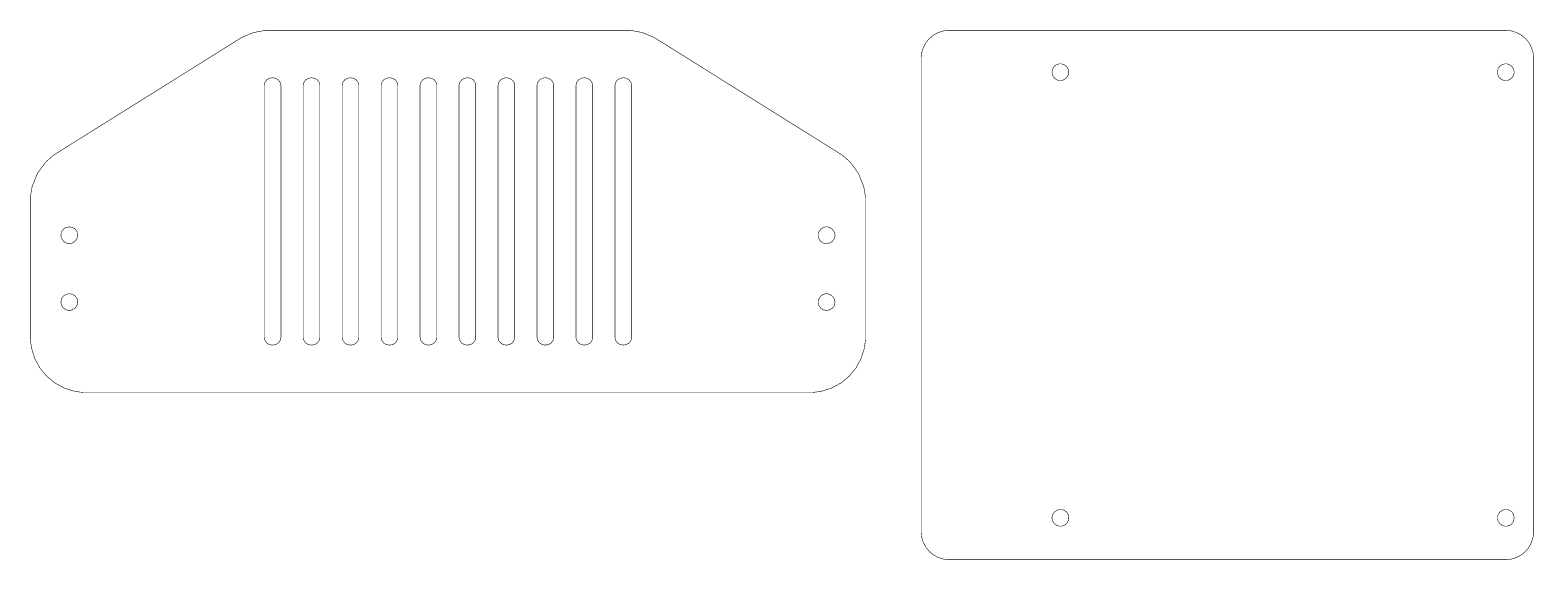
# Model space of a CAD drawing. Extents: x 0.2 to 10.8, y 0.2 to 3.9.
import ezdxf

# ---------------------------------------------------------------- set-up
doc = ezdxf.new("R2010")
doc.units = 0
doc.layers.get('0').update_dxf_attribs({"linetype": 'CONTINUOUS'})

msp = doc.modelspace()

# ---------------------------------------------------------------- linework, layer by layer
at = {"color": 252, "const_width": 0.003937}
for points in [[(6.10238, 2.73958), (6.10238, 2.76443), (6.08963, 2.83892), (6.053, 2.93044), (5.99479, 3.01004), (5.93837, 3.06033), (5.91732, 3.07346), (4.62332, 3.88222), (4.60764, 3.89199), (4.52317, 3.92681), (4.44179, 3.94206), (4.41465, 3.94206), (1.88456, 3.94206), (1.85736, 3.94206), (1.77599, 3.92681), (1.69151, 3.89199), (1.67589, 3.88222), (0.38189, 3.07346), (0.360786, 3.06033), (0.304363, 3.01004), (0.246149, 2.93044), (0.209526, 2.83892), (0.196832, 2.76443), (0.196832, 2.73958), (0.196832, 1.77669), (0.196832, 1.75689), (0.204807, 1.69737), (0.227756, 1.62349), (0.264051, 1.55658), (0.312121, 1.49832), (0.370389, 1.45025), (0.437283, 1.41396), (0.511176, 1.391), (0.570692, 1.38298), (0.590549, 1.38298), (5.70865, 1.38298), (5.72846, 1.38298), (5.78797, 1.391), (5.86187, 1.41396), (5.92876, 1.45025), (5.98703, 1.49832), (6.0351, 1.55658), (6.0714, 1.62349), (6.09435, 1.69737), (6.10238, 1.75689), (6.10238, 1.77669), (6.10238, 2.73958)], [(10.6299, 0.201878), (10.6398, 0.201878), (10.6696, 0.205892), (10.7065, 0.217393), (10.74, 0.235514), (10.7691, 0.259549), (10.7931, 0.288683), (10.8112, 0.322157), (10.8227, 0.359104), (10.8268, 0.388835), (10.8268, 0.398708), (10.8268, 3.74517), (10.8268, 3.7551), (10.8227, 3.78489), (10.8112, 3.82183), (10.7931, 3.85525), (10.7691, 3.88439), (10.74, 3.90847), (10.7065, 3.9266), (10.6696, 3.9381), (10.6398, 3.94206), (10.6299, 3.94206), (6.69293, 3.94206), (6.683, 3.94206), (6.65321, 3.9381), (6.61626, 3.9266), (6.58285, 3.90847), (6.55371, 3.88439), (6.52962, 3.85525), (6.5115, 3.82183), (6.5, 3.78489), (6.49604, 3.7551), (6.49604, 3.74517), (6.49604, 0.398708), (6.49604, 0.388835), (6.5, 0.359104), (6.5115, 0.322157), (6.52962, 0.288683), (6.55371, 0.259549), (6.58285, 0.235514), (6.61626, 0.217393), (6.65321, 0.205892), (6.683, 0.201878), (6.69293, 0.201878), (10.6299, 0.201878)], [(7.48031, 3.58772), (7.486, 3.58772), (7.50325, 3.59239), (7.52203, 3.60504), (7.53472, 3.62381), (7.53939, 3.64106), (7.53939, 3.64675), (7.53939, 3.6525), (7.53472, 3.66976), (7.52203, 3.68853), (7.50325, 3.70122), (7.486, 3.70583), (7.48031, 3.70583), (7.47379, 3.70583), (7.45443, 3.70079), (7.43599, 3.68739), (7.42492, 3.66851), (7.42122, 3.64681), (7.42492, 3.62511), (7.43599, 3.60622), (7.45443, 3.59283), (7.47379, 3.58772), (7.48031, 3.58772)], [(10.6299, 3.58772), (10.6356, 3.58772), (10.6529, 3.59239), (10.6717, 3.60504), (10.6843, 3.62381), (10.689, 3.64106), (10.689, 3.64675), (10.689, 3.6525), (10.6843, 3.66976), (10.6717, 3.68853), (10.6529, 3.70122), (10.6356, 3.70583), (10.6299, 3.70583), (10.6234, 3.70583), (10.6041, 3.70079), (10.5856, 3.68739), (10.5745, 3.66851), (10.5709, 3.64681), (10.5745, 3.62511), (10.5856, 3.60622), (10.6041, 3.59283), (10.6234, 3.58772), (10.6299, 3.58772)], [(1.85038, 3.54833), (1.85038, 3.55485), (1.85542, 3.57422), (1.86882, 3.59267), (1.88769, 3.60374), (1.9094, 3.60742), (1.9311, 3.60374), (1.94997, 3.59267), (1.96338, 3.57422), (1.96847, 3.55485), (1.96847, 3.54833), (1.96847, 1.77669), (1.96847, 1.77024), (1.96338, 1.75088), (1.94997, 1.73242), (1.9311, 1.72136), (1.9094, 1.71767), (1.88769, 1.72136), (1.86882, 1.73242), (1.85542, 1.75088), (1.85038, 1.77024), (1.85038, 1.77669), (1.85038, 3.54833)], [(2.24408, 1.77669), (2.24408, 3.54833), (2.24408, 3.55485), (2.23899, 3.57422), (2.22558, 3.59267), (2.20671, 3.60374), (2.185, 3.60742), (2.16331, 3.60374), (2.14442, 3.59267), (2.13103, 3.57422), (2.12597, 3.55485), (2.12597, 3.54833), (2.12597, 1.77669), (2.12597, 1.77024), (2.13103, 1.75088), (2.14442, 1.73242), (2.16331, 1.72136), (2.185, 1.71767), (2.20671, 1.72136), (2.22558, 1.73242), (2.23899, 1.75088), (2.24408, 1.77024), (2.24408, 1.77669)], [(2.51969, 1.77669), (2.51969, 3.54833), (2.51969, 3.55485), (2.5146, 3.57422), (2.50119, 3.59267), (2.48232, 3.60374), (2.46061, 3.60742), (2.43892, 3.60374), (2.42003, 3.59267), (2.40662, 3.57422), (2.40158, 3.55485), (2.40158, 3.54833), (2.40158, 1.77669), (2.40158, 1.77024), (2.40662, 1.75088), (2.42003, 1.73242), (2.43892, 1.72136), (2.46061, 1.71767), (2.48232, 1.72136), (2.50119, 1.73242), (2.5146, 1.75088), (2.51969, 1.77024), (2.51969, 1.77669)], [(2.79531, 1.77669), (2.79531, 3.54833), (2.79531, 3.55485), (2.79021, 3.57422), (2.77681, 3.59267), (2.75792, 3.60374), (2.73622, 3.60742), (2.71451, 3.60374), (2.69564, 3.59267), (2.68224, 3.57422), (2.67719, 3.55485), (2.67719, 3.54833), (2.67719, 1.77669), (2.67719, 1.77024), (2.68224, 1.75088), (2.69564, 1.73242), (2.71451, 1.72136), (2.73622, 1.71767), (2.75792, 1.72136), (2.77681, 1.73242), (2.79021, 1.75088), (2.79531, 1.77024), (2.79531, 1.77669)], [(3.07086, 1.77669), (3.07086, 3.54833), (3.07086, 3.55485), (3.06575, 3.57422), (3.05236, 3.59267), (3.03347, 3.60374), (3.01178, 3.60742), (2.99007, 3.60374), (2.97119, 3.59267), (2.95779, 3.57422), (2.95275, 3.55485), (2.95275, 3.54833), (2.95275, 1.77669), (2.95275, 1.77024), (2.95779, 1.75088), (2.97119, 1.73242), (2.99007, 1.72136), (3.01178, 1.71767), (3.03347, 1.72136), (3.05236, 1.73242), (3.06575, 1.75088), (3.07086, 1.77024), (3.07086, 1.77669)], [(3.34646, 1.77669), (3.34646, 3.54833), (3.34646, 3.55485), (3.34136, 3.57422), (3.32796, 3.59267), (3.30908, 3.60374), (3.28737, 3.60742), (3.26568, 3.60374), (3.24681, 3.59267), (3.2334, 3.57422), (3.22835, 3.55485), (3.22835, 3.54833), (3.22835, 1.77669), (3.22835, 1.77024), (3.2334, 1.75088), (3.24681, 1.73242), (3.26568, 1.72136), (3.28737, 1.71767), (3.30908, 1.72136), (3.32796, 1.73242), (3.34136, 1.75088), (3.34646, 1.77024), (3.34646, 1.77669)], [(3.62207, 1.77669), (3.62207, 3.54833), (3.62207, 3.55485), (3.61697, 3.57422), (3.60357, 3.59267), (3.58469, 3.60374), (3.56299, 3.60742), (3.54129, 3.60374), (3.5224, 3.59267), (3.509, 3.57422), (3.50396, 3.55485), (3.50396, 3.54833), (3.50396, 1.77669), (3.50396, 1.77024), (3.509, 1.75088), (3.5224, 1.73242), (3.54129, 1.72136), (3.56299, 1.71767), (3.58469, 1.72136), (3.60357, 1.73242), (3.61697, 1.75088), (3.62207, 1.77024), (3.62207, 1.77669)], [(3.89762, 1.77669), (3.89762, 3.54833), (3.89762, 3.55485), (3.89253, 3.57422), (3.87912, 3.59267), (3.86025, 3.60374), (3.83854, 3.60742), (3.81685, 3.60374), (3.79796, 3.59267), (3.78456, 3.57422), (3.77951, 3.55485), (3.77951, 3.54833), (3.77951, 1.77669), (3.77951, 1.77024), (3.78456, 1.75088), (3.79796, 1.73242), (3.81685, 1.72136), (3.83854, 1.71767), (3.86025, 1.72136), (3.87912, 1.73242), (3.89253, 1.75088), (3.89762, 1.77024), (3.89762, 1.77669)], [(4.17324, 1.77669), (4.17324, 3.54833), (4.17324, 3.55485), (4.16813, 3.57422), (4.15474, 3.59267), (4.13585, 3.60374), (4.11415, 3.60742), (4.09244, 3.60374), (4.07357, 3.59267), (4.06017, 3.57422), (4.05512, 3.55485), (4.05512, 3.54833), (4.05512, 1.77669), (4.05512, 1.77024), (4.06017, 1.75088), (4.07357, 1.73242), (4.09244, 1.72136), (4.11415, 1.71767), (4.13585, 1.72136), (4.15474, 1.73242), (4.16813, 1.75088), (4.17324, 1.77024), (4.17324, 1.77669)], [(4.44883, 1.77669), (4.44883, 3.54833), (4.44883, 3.55485), (4.44374, 3.57422), (4.43033, 3.59267), (4.41146, 3.60374), (4.38976, 3.60742), (4.36806, 3.60374), (4.34918, 3.59267), (4.33578, 3.57422), (4.33074, 3.55485), (4.33074, 3.54833), (4.33074, 1.77669), (4.33074, 1.77024), (4.33578, 1.75088), (4.34918, 1.73242), (4.36806, 1.72136), (4.38976, 1.71767), (4.41146, 1.72136), (4.43033, 1.73242), (4.44374, 1.75088), (4.44883, 1.77024), (4.44883, 1.77669)], [(0.413411, 2.49436), (0.413411, 2.48867), (0.418024, 2.4714), (0.430664, 2.45264), (0.449436, 2.43994), (0.466689, 2.43528), (0.472439, 2.43528), (0.478136, 2.43528), (0.495389, 2.43994), (0.51416, 2.45264), (0.526856, 2.4714), (0.531521, 2.48867), (0.531521, 2.49436), (0.531521, 2.50088), (0.526421, 2.52024), (0.513021, 2.53868), (0.49414, 2.54975), (0.472439, 2.55344), (0.450737, 2.54975), (0.431858, 2.53868), (0.418457, 2.52024), (0.413411, 2.50088), (0.413411, 2.49436)], [(5.76774, 2.49436), (5.76774, 2.4879), (5.77279, 2.46853), (5.78618, 2.45008), (5.80507, 2.43901), (5.82676, 2.43533), (5.84847, 2.43901), (5.86735, 2.45008), (5.88075, 2.46853), (5.88585, 2.4879), (5.88585, 2.49436), (5.88585, 2.50011), (5.88118, 2.51736), (5.86849, 2.53614), (5.84972, 2.54878), (5.83247, 2.55339), (5.82676, 2.55339), (5.82101, 2.55339), (5.80376, 2.54878), (5.785, 2.53614), (5.77235, 2.51736), (5.76774, 2.50011), (5.76774, 2.49436)], [(0.413411, 2.02192), (0.413411, 2.01622), (0.418024, 1.99897), (0.430664, 1.98019), (0.449436, 1.9675), (0.466689, 1.96283), (0.472439, 1.96283), (0.478136, 1.96283), (0.495389, 1.9675), (0.51416, 1.98019), (0.526856, 1.99897), (0.531521, 2.01622), (0.531521, 2.02192), (0.531521, 2.02843), (0.526421, 2.04779), (0.513021, 2.06625), (0.49414, 2.07731), (0.472439, 2.081), (0.450737, 2.07731), (0.431858, 2.06625), (0.418457, 2.04779), (0.413411, 2.02843), (0.413411, 2.02192)], [(5.76774, 2.02192), (5.76774, 2.01546), (5.77279, 1.9961), (5.78618, 1.97765), (5.80507, 1.96658), (5.82676, 1.96289), (5.84847, 1.96658), (5.86735, 1.97765), (5.88075, 1.9961), (5.88585, 2.01546), (5.88585, 2.02192), (5.88585, 2.02767), (5.88118, 2.04492), (5.86849, 2.06369), (5.84972, 2.07633), (5.83247, 2.08094), (5.82676, 2.08094), (5.82101, 2.08094), (5.80376, 2.07633), (5.785, 2.06369), (5.77235, 2.04492), (5.76774, 2.02767), (5.76774, 2.02192)], [(7.48031, 0.438097), (7.48676, 0.438097), (7.50612, 0.443197), (7.52458, 0.456597), (7.53564, 0.475478), (7.53939, 0.497179), (7.53564, 0.518881), (7.52458, 0.537761), (7.50612, 0.551161), (7.48676, 0.556207), (7.48031, 0.556207), (7.47456, 0.556207), (7.45731, 0.551594), (7.43853, 0.538954), (7.42589, 0.520182), (7.42128, 0.502929), (7.42128, 0.497179), (7.42128, 0.491428), (7.42589, 0.474175), (7.43853, 0.455404), (7.45731, 0.442763), (7.47456, 0.438097), (7.48031, 0.438097)], [(10.6299, 0.438097), (10.6364, 0.438097), (10.6558, 0.443197), (10.6742, 0.456597), (10.6853, 0.475478), (10.689, 0.497179), (10.6853, 0.518881), (10.6742, 0.537761), (10.6558, 0.551161), (10.6364, 0.556207), (10.6299, 0.556207), (10.6242, 0.556207), (10.6069, 0.551594), (10.5882, 0.538954), (10.5755, 0.520182), (10.5709, 0.502929), (10.5709, 0.497179), (10.5709, 0.491428), (10.5755, 0.474175), (10.5882, 0.455404), (10.6069, 0.442763), (10.6242, 0.438097), (10.6299, 0.438097)]]:
    msp.add_lwpolyline(points, close=True, dxfattribs=at)

doc.saveas('drawing.dxf')
